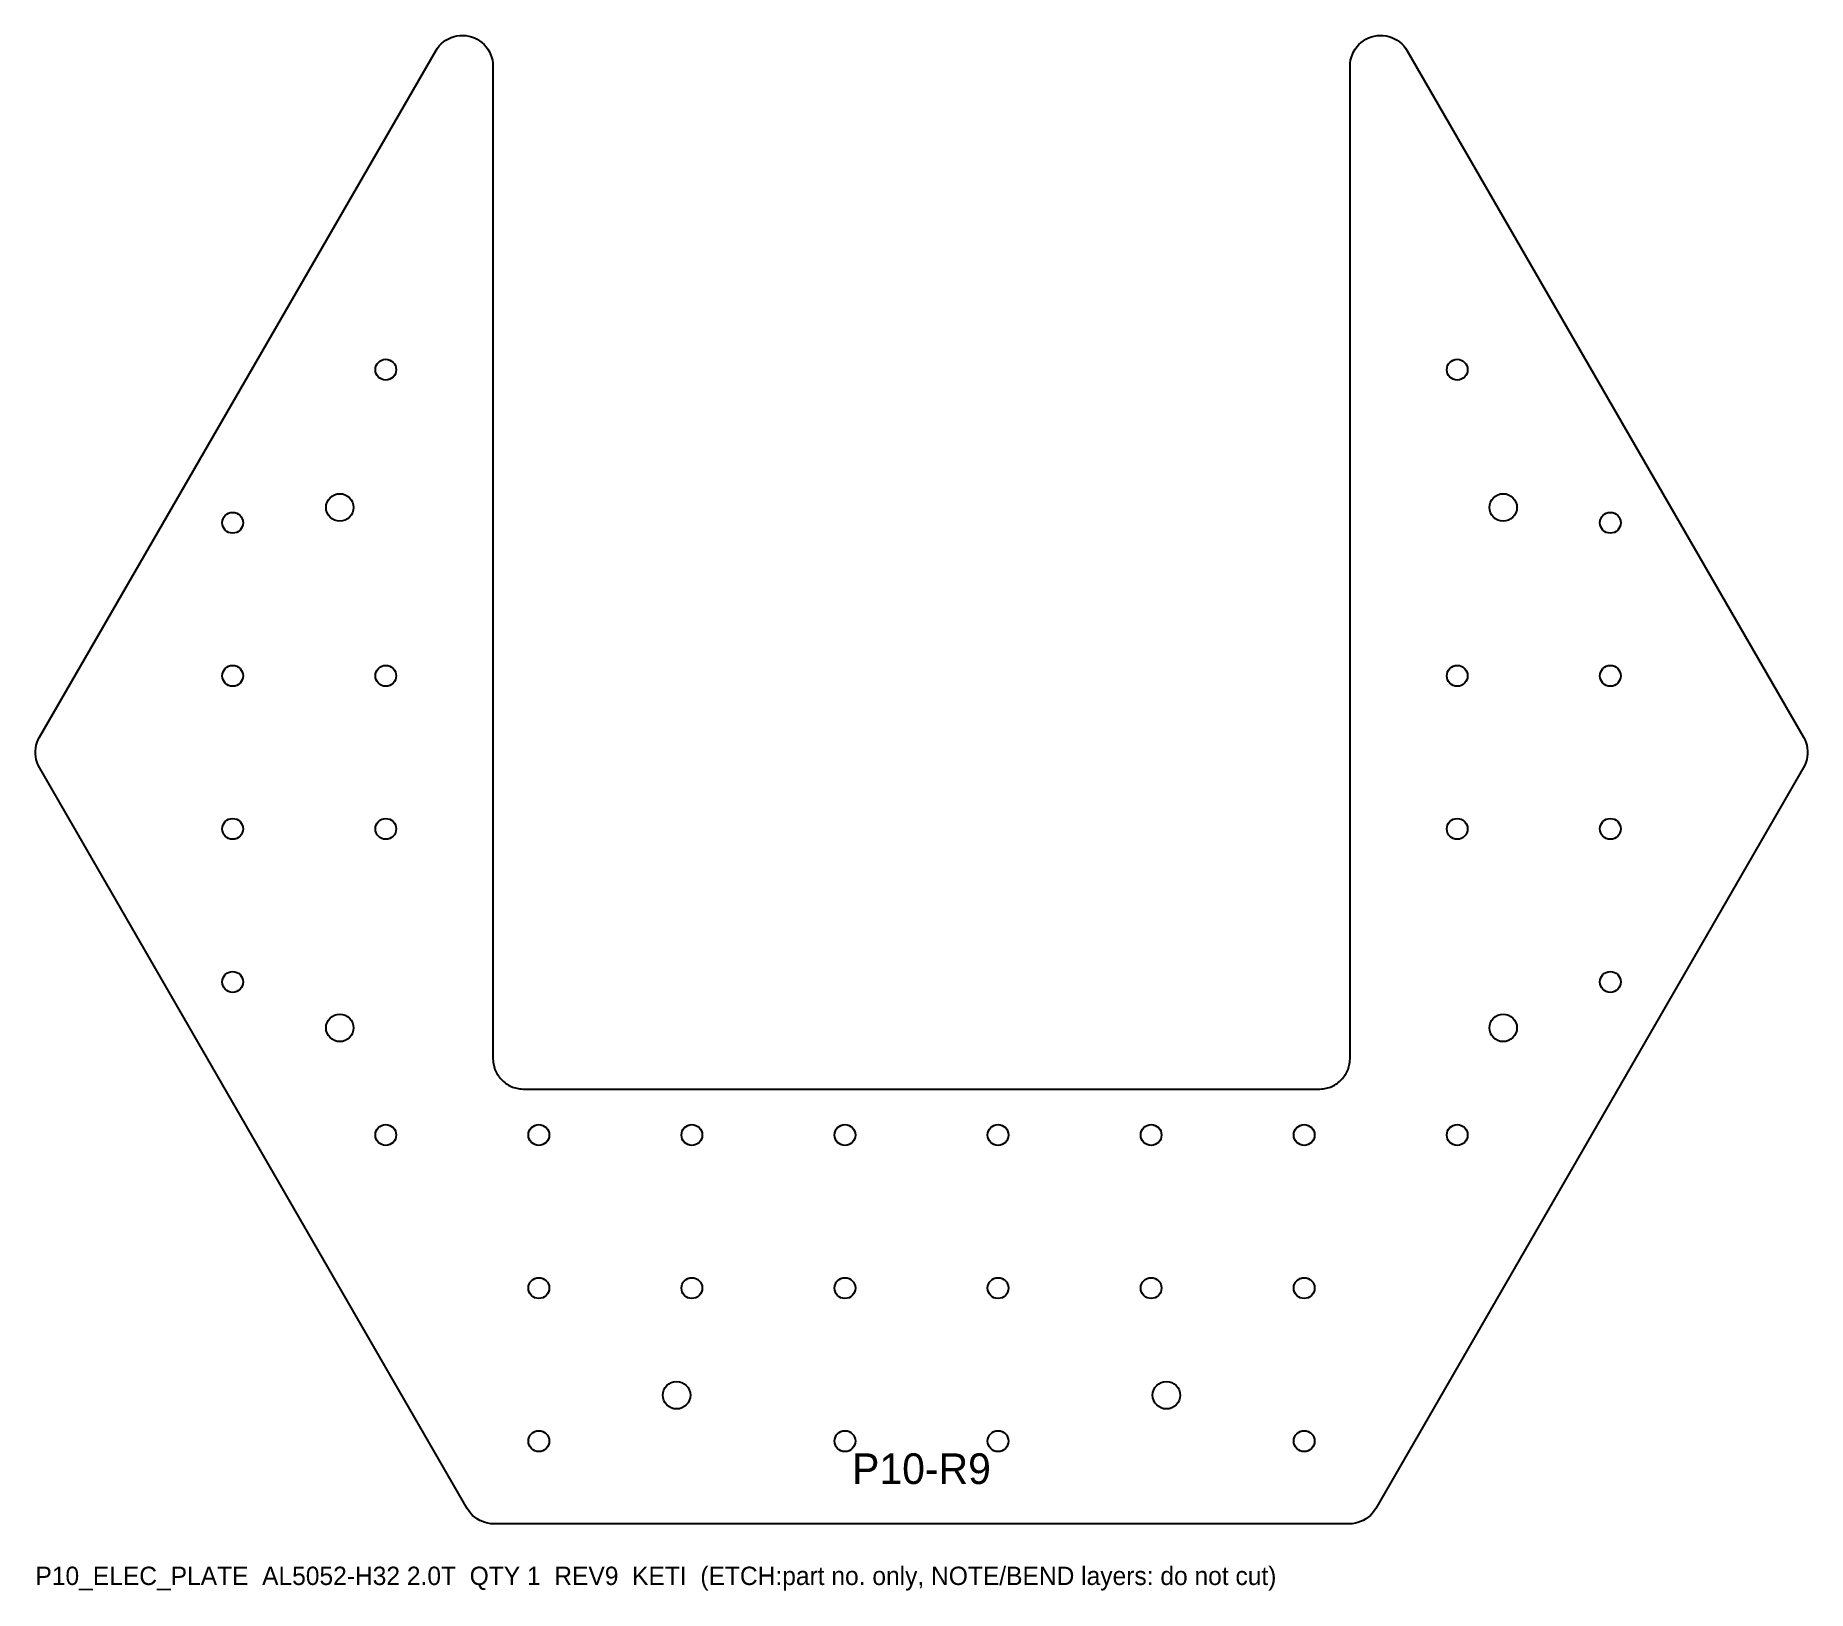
# Model space of a CAD drawing. Header units: millimetres. Extents: x -145 to 145, y -137 to 117.
import ezdxf
from ezdxf.enums import TextEntityAlignment as Align

# ---------------------------------------------------------------- set-up
doc = ezdxf.new("R2010")
doc.units = ezdxf.units.MM
for name, color, linetype in [('CUT', 7, 'CONTINUOUS'), ('ETCH', 6, 'CONTINUOUS'), ('NOTE', 8, 'CONTINUOUS')]:
    doc.layers.add(name, color=color, linetype=linetype)

msp = doc.modelspace()

# ---------------------------------------------------------------- linework, layer by layer
at = {"layer": 'CUT'}
msp.add_lwpolyline([(-144.05, -2.5), (-144.27, -2.08), (-144.44, -1.64), (-144.58, -1.18), (-144.67, -0.71), (-144.71, -0.24), (-144.71, 0.24), (-144.67, 0.71), (-144.58, 1.18), (-144.44, 1.64), (-144.27, 2.08), (-144.05, 2.5), (-79.33, 114.6), (-79.07, 115), (-78.77, 115.38), (-78.43, 115.73), (-78.06, 116.05), (-77.67, 116.33), (-77.24, 116.56), (-76.8, 116.76), (-76.34, 116.91), (-75.87, 117.02), (-75.39, 117.08), (-74.9, 117.1), (-74.42, 117.06), (-73.94, 116.98), (-73.47, 116.86), (-73.02, 116.69), (-72.58, 116.47), (-72.17, 116.22), (-71.79, 115.93), (-71.43, 115.6), (-71.11, 115.24), (-70.82, 114.84), (-70.58, 114.43), (-70.37, 113.99), (-70.21, 113.53), (-70.09, 113.06), (-70.02, 112.58), (-70, 112.1), (-70, -49.94), (-70, -50.06), (-69.98, -50.37), (-69.96, -50.61), (-69.92, -50.85), (-69.87, -51.09), (-69.81, -51.33), (-69.74, -51.57), (-69.66, -51.8), (-69.57, -52.02), (-69.46, -52.25), (-69.35, -52.46), (-69.22, -52.67), (-69.08, -52.88), (-68.94, -53.07), (-68.78, -53.26), (-68.62, -53.44), (-68.44, -53.62), (-68.26, -53.78), (-68.07, -53.94), (-67.88, -54.08), (-67.67, -54.22), (-67.46, -54.35), (-67.25, -54.46), (-67.02, -54.57), (-66.8, -54.66), (-66.57, -54.74), (-66.33, -54.81), (-66.09, -54.87), (-65.85, -54.92), (-65.61, -54.96), (-65.37, -54.98), (-65.06, -55), (-64.94, -55), (64.94, -55), (65.06, -55), (65.37, -54.98), (65.61, -54.96), (65.85, -54.92), (66.09, -54.87), (66.33, -54.81), (66.57, -54.74), (66.8, -54.66), (67.02, -54.57), (67.25, -54.46), (67.46, -54.35), (67.67, -54.22), (67.88, -54.08), (68.07, -53.94), (68.26, -53.78), (68.44, -53.62), (68.62, -53.44), (68.78, -53.26), (68.94, -53.07), (69.08, -52.88), (69.22, -52.67), (69.35, -52.46), (69.46, -52.25), (69.57, -52.02), (69.66, -51.8), (69.74, -51.57), (69.81, -51.33), (69.87, -51.09), (69.92, -50.85), (69.96, -50.61), (69.98, -50.37), (70, -50.06), (70, -49.94), (70, 112.1), (70.02, 112.58), (70.09, 113.06), (70.21, 113.53), (70.37, 113.99), (70.58, 114.43), (70.82, 114.84), (71.11, 115.24), (71.43, 115.6), (71.79, 115.93), (72.17, 116.22), (72.58, 116.47), (73.02, 116.69), (73.47, 116.86), (73.94, 116.98), (74.42, 117.06), (74.9, 117.1), (75.39, 117.08), (75.87, 117.02), (76.34, 116.91), (76.8, 116.76), (77.24, 116.56), (77.67, 116.33), (78.06, 116.05), (78.43, 115.73), (78.77, 115.38), (79.07, 115), (79.33, 114.6), (144.05, 2.5), (144.27, 2.08), (144.44, 1.64), (144.58, 1.18), (144.67, 0.71), (144.71, 0.24), (144.71, -0.24), (144.67, -0.71), (144.58, -1.18), (144.44, -1.64), (144.27, -2.08), (144.05, -2.5), (74.19, -123.5), (73.93, -123.9), (73.64, -124.27), (73.31, -124.62), (72.95, -124.93), (72.56, -125.21), (72.15, -125.44), (71.72, -125.64), (71.27, -125.8), (70.81, -125.91), (70.33, -125.98), (69.86, -126), (-69.86, -126), (-70.33, -125.98), (-70.81, -125.91), (-71.27, -125.8), (-71.72, -125.64), (-72.15, -125.44), (-72.56, -125.21), (-72.95, -124.93), (-73.31, -124.62), (-73.64, -124.27), (-73.93, -123.9), (-74.19, -123.5), (-144.05, -2.5)], close=True, dxfattribs=at)
for centre, radius in [((-87.5, 62.5), 1.7), ((87.5, 62.5), 1.7), ((-95, 40), 2.25), ((95, 40), 2.25), ((-112.5, 37.5), 1.7), ((112.5, 37.5), 1.7), ((-112.5, 12.5), 1.7), ((-87.5, 12.5), 1.7), ((87.5, 12.5), 1.7), ((112.5, 12.5), 1.7), ((-112.5, -12.5), 1.7), ((-87.5, -12.5), 1.7), ((87.5, -12.5), 1.7), ((112.5, -12.5), 1.7), ((-112.5, -37.5), 1.7), ((112.5, -37.5), 1.7), ((-95, -45), 2.25), ((95, -45), 2.25), ((-87.5, -62.5), 1.7), ((-62.5, -62.5), 1.7), ((-37.5, -62.5), 1.7), ((-12.5, -62.5), 1.7), ((12.5, -62.5), 1.7), ((37.5, -62.5), 1.7), ((62.5, -62.5), 1.7), ((87.5, -62.5), 1.7), ((-62.5, -87.5), 1.7), ((-37.5, -87.5), 1.7), ((-12.5, -87.5), 1.7), ((12.5, -87.5), 1.7), ((37.5, -87.5), 1.7), ((62.5, -87.5), 1.7), ((-40, -105), 2.25), ((40, -105), 2.25), ((-62.5, -112.5), 1.7), ((-12.5, -112.5), 1.7), ((12.5, -112.5), 1.7), ((62.5, -112.5), 1.7)]:
    msp.add_circle(centre, radius, dxfattribs=at)

# ---------------------------------------------------------------- texts
at = {"layer": 'ETCH'}
msp.add_text('P10-R9', height=5, dxfattribs=at).set_placement((0, -117), align=Align.MIDDLE_CENTER)
at = {"layer": 'NOTE'}
msp.add_text('P10_ELEC_PLATE  AL5052-H32 2.0T  QTY 1  REV9  KETI  (ETCH:part no. only, NOTE/BEND layers: do not cut)', height=3, dxfattribs=at).set_placement((-144.71, -136))

doc.saveas('drawing.dxf')
